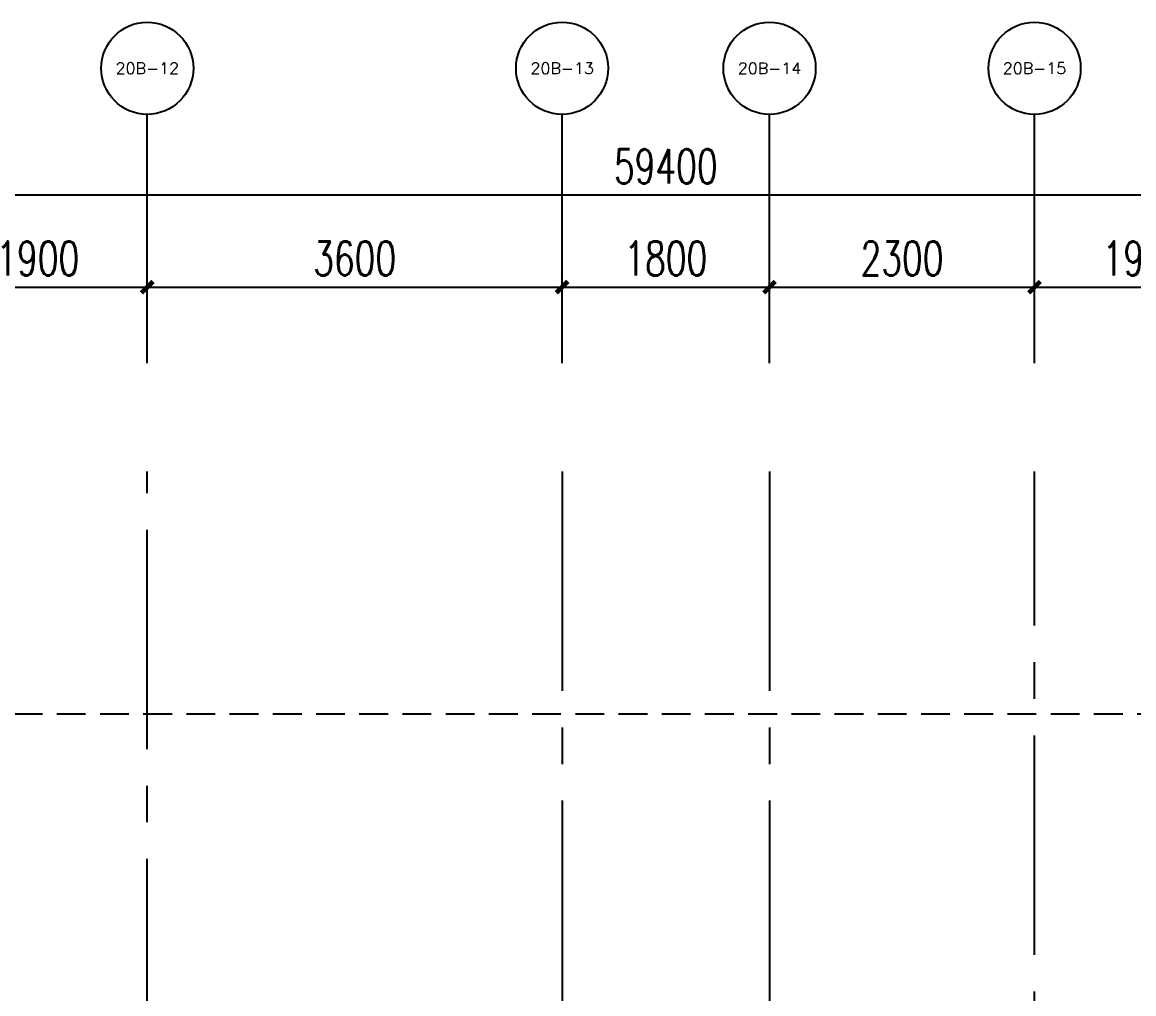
# Model space of a CAD drawing. Extents: x 296441 to 853063, y 459050 to 1117990.
# Drawn here: x 632813 to 642460, y 896068 to 904503 of the extents above; entities that cross this region are included whole.
import ezdxf
from ezdxf.enums import TextEntityAlignment as Align

# ---------------------------------------------------------------- set-up
doc = ezdxf.new("R2010")
doc.units = 0
doc.header["$LTSCALE"] = 1000
doc.linetypes.add('14-GRID$0$CENTER2', pattern=[28.575, 19.05, -3.175, 3.175, -3.175])
doc.linetypes.add('BSMT-PLAN-BS01$0$$0$HIDDEN', pattern=[0.375, 0.25, -0.125])
for name, color, linetype in [('14-GRID$0$G-GRID', 9, '14-GRID$0$CENTER2'), ('AXIS', 3, 'Continuous'), ('AXIS_TEXT', 7, 'Continuous'), ('BSMT-PLAN-BS01$0$A-PKNG-DRIV', 33, 'Continuous'), ('G-GRID-IDEN', 4, 'Continuous'), ('G-GRID-TEXT', 33, 'Continuous'), ('PUB_DIM', 3, 'Continuous')]:
    doc.layers.add(name, color=color, linetype=linetype)
doc.styles.add('_TCH_AXIS', font='COMPLEX', dxfattribs={"bigfont": 'GBCBIG'})
doc.styles.add('_TCH_DIM_T3', font='SIMPLEX', dxfattribs={"width": 0.705882, "bigfont": 'GBCBIG'})
doc.styles.add('GOA_04_COMPLEX_1.00', font='complex.shx')
doc.dimstyles.new('_TCH_ARCH&&100', dxfattribs={"dimtxt": 297.5, "dimasz": 100, "dimexe": 250, "dimexo": 300, "dimgap": 100, "dimtad": 1, "dimdec": 0, "dimzin": 0, "dimdsep": 46, "dimtxsty": '_TCH_DIM_T3', "dimblk": 'ARCHTICK', "dimcen": 0.09, "dimclrt": 7, "dimazin": 2, "dimtfac": 1, "dimtdec": 0, "dimtix": 1, "dimtmove": 2, "dimatfit": 3, "dimfxl": 0, "dimtolj": 1, "dimtzin": 0, "dimarcsym": 0})

# ---------------------------------------------------------------- blocks, each defined once
blk = doc.blocks.new('_ArchTick')
at = {"color": 0, "linetype": 'ByBlock', "const_width": 0.4}
blk.add_lwpolyline([(-0.5, -0.5), (0.5, 0.5)], dxfattribs=at)
blk = doc.blocks.new('*D2131')
at = {"layer": 'Defpoints', "color": 0, "transparency": 16777216}
for p in [(668098.5, 903003), (608698.5, 901542.1), (668098.5, 901542.1)]:
    blk.add_point(p, dxfattribs=at)
at = {"layer": 'PUB_DIM', "color": 0, "lineweight": -2, "transparency": 16777216}
for p, q in [((608698.5, 901842.1), (608698.5, 903253)), ((668098.5, 901842.1), (668098.5, 903253)), ((608698.5, 903003), (668098.5, 903003))]:
    blk.add_line(p, q, dxfattribs=at)
at = {"layer": 'PUB_DIM', "color": 0, "lineweight": -2, "transparency": 16777216, "xscale": 100, "yscale": 100, "zscale": 100, "rotation": 180}
blk.add_blockref('_ArchTick', (608698.5, 903003), dxfattribs=at)
at = {"layer": 'PUB_DIM', "color": 0, "lineweight": -2, "transparency": 16777216, "xscale": 100, "yscale": 100, "zscale": 100}
blk.add_blockref('_ArchTick', (668098.5, 903003), dxfattribs=at)
at = {"layer": 'PUB_DIM', "color": 7, "transparency": 16777216, "insert": (638398.5, 903251.8), "char_height": 297.5, "attachment_point": 5, "style": '_TCH_DIM_T3'}
blk.add_mtext('\\A1;59400', dxfattribs=at)
blk = doc.blocks.new('*D2140')
at = {"layer": 'Defpoints', "color": 0, "transparency": 16777216}
for p in [(633898.5, 902203), (631998.5, 901403), (633898.5, 901403)]:
    blk.add_point(p, dxfattribs=at)
at = {"layer": 'PUB_DIM', "color": 0, "lineweight": -2, "transparency": 16777216}
for p, q in [((631998.5, 901703), (631998.5, 902453)), ((633898.5, 901703), (633898.5, 902453)), ((631998.5, 902203), (633898.5, 902203))]:
    blk.add_line(p, q, dxfattribs=at)
at = {"layer": 'PUB_DIM', "color": 0, "lineweight": -2, "transparency": 16777216, "xscale": 100, "yscale": 100, "zscale": 100, "rotation": 180}
blk.add_blockref('_ArchTick', (631998.5, 902203), dxfattribs=at)
at = {"layer": 'PUB_DIM', "color": 0, "lineweight": -2, "transparency": 16777216, "xscale": 100, "yscale": 100, "zscale": 100}
blk.add_blockref('_ArchTick', (633898.5, 902203), dxfattribs=at)
at = {"layer": 'PUB_DIM', "color": 7, "transparency": 16777216, "insert": (632948.5, 902451.8), "char_height": 297.5, "attachment_point": 5, "style": '_TCH_DIM_T3'}
blk.add_mtext('\\A1;1900', dxfattribs=at)
blk = doc.blocks.new('*D2141')
at = {"layer": 'Defpoints', "color": 0, "transparency": 16777216}
for p in [(637498.5, 902203), (633898.5, 901403), (637498.5, 901403)]:
    blk.add_point(p, dxfattribs=at)
at = {"layer": 'PUB_DIM', "color": 0, "lineweight": -2, "transparency": 16777216}
for p, q in [((633898.5, 901703), (633898.5, 902453)), ((637498.5, 901703), (637498.5, 902453)), ((633898.5, 902203), (637498.5, 902203))]:
    blk.add_line(p, q, dxfattribs=at)
at = {"layer": 'PUB_DIM', "color": 0, "lineweight": -2, "transparency": 16777216, "xscale": 100, "yscale": 100, "zscale": 100, "rotation": 180}
blk.add_blockref('_ArchTick', (633898.5, 902203), dxfattribs=at)
at = {"layer": 'PUB_DIM', "color": 0, "lineweight": -2, "transparency": 16777216, "xscale": 100, "yscale": 100, "zscale": 100}
blk.add_blockref('_ArchTick', (637498.5, 902203), dxfattribs=at)
at = {"layer": 'PUB_DIM', "color": 7, "transparency": 16777216, "insert": (635698.5, 902451.8), "char_height": 297.5, "attachment_point": 5, "style": '_TCH_DIM_T3'}
blk.add_mtext('\\A1;3600', dxfattribs=at)
blk = doc.blocks.new('*D2142')
at = {"layer": 'Defpoints', "color": 0, "transparency": 16777216}
for p in [(639298.5, 902203), (637498.5, 901403), (639298.5, 901403)]:
    blk.add_point(p, dxfattribs=at)
at = {"layer": 'PUB_DIM', "color": 0, "lineweight": -2, "transparency": 16777216}
for p, q in [((637498.5, 901703), (637498.5, 902453)), ((639298.5, 901703), (639298.5, 902453)), ((637498.5, 902203), (639298.5, 902203))]:
    blk.add_line(p, q, dxfattribs=at)
at = {"layer": 'PUB_DIM', "color": 0, "lineweight": -2, "transparency": 16777216, "xscale": 100, "yscale": 100, "zscale": 100, "rotation": 180}
blk.add_blockref('_ArchTick', (637498.5, 902203), dxfattribs=at)
at = {"layer": 'PUB_DIM', "color": 0, "lineweight": -2, "transparency": 16777216, "xscale": 100, "yscale": 100, "zscale": 100}
blk.add_blockref('_ArchTick', (639298.5, 902203), dxfattribs=at)
at = {"layer": 'PUB_DIM', "color": 7, "transparency": 16777216, "insert": (638398.5, 902451.8), "char_height": 297.5, "attachment_point": 5, "style": '_TCH_DIM_T3'}
blk.add_mtext('\\A1;1800', dxfattribs=at)
blk = doc.blocks.new('*D2143')
at = {"layer": 'Defpoints', "color": 0, "transparency": 16777216}
for p in [(641598.5, 902203), (639298.5, 901403), (641598.5, 901403)]:
    blk.add_point(p, dxfattribs=at)
at = {"layer": 'PUB_DIM', "color": 0, "lineweight": -2, "transparency": 16777216}
for p, q in [((639298.5, 901703), (639298.5, 902453)), ((641598.5, 901703), (641598.5, 902453)), ((639298.5, 902203), (641598.5, 902203))]:
    blk.add_line(p, q, dxfattribs=at)
at = {"layer": 'PUB_DIM', "color": 0, "lineweight": -2, "transparency": 16777216, "xscale": 100, "yscale": 100, "zscale": 100, "rotation": 180}
blk.add_blockref('_ArchTick', (639298.5, 902203), dxfattribs=at)
at = {"layer": 'PUB_DIM', "color": 0, "lineweight": -2, "transparency": 16777216, "xscale": 100, "yscale": 100, "zscale": 100}
blk.add_blockref('_ArchTick', (641598.5, 902203), dxfattribs=at)
at = {"layer": 'PUB_DIM', "color": 7, "transparency": 16777216, "insert": (640448.5, 902451.8), "char_height": 297.5, "attachment_point": 5, "style": '_TCH_DIM_T3'}
blk.add_mtext('\\A1;2300', dxfattribs=at)
blk = doc.blocks.new('*D2144')
at = {"layer": 'Defpoints', "color": 0, "transparency": 16777216}
for p in [(643498.5, 902203), (641598.5, 901403), (643498.5, 901403)]:
    blk.add_point(p, dxfattribs=at)
at = {"layer": 'PUB_DIM', "color": 0, "lineweight": -2, "transparency": 16777216}
for p, q in [((641598.5, 901703), (641598.5, 902453)), ((643498.5, 901703), (643498.5, 902453)), ((641598.5, 902203), (643498.5, 902203))]:
    blk.add_line(p, q, dxfattribs=at)
at = {"layer": 'PUB_DIM', "color": 0, "lineweight": -2, "transparency": 16777216, "xscale": 100, "yscale": 100, "zscale": 100, "rotation": 180}
blk.add_blockref('_ArchTick', (641598.5, 902203), dxfattribs=at)
at = {"layer": 'PUB_DIM', "color": 0, "lineweight": -2, "transparency": 16777216, "xscale": 100, "yscale": 100, "zscale": 100}
blk.add_blockref('_ArchTick', (643498.5, 902203), dxfattribs=at)
at = {"layer": 'PUB_DIM', "color": 7, "transparency": 16777216, "insert": (642548.5, 902451.8), "char_height": 297.5, "attachment_point": 5, "style": '_TCH_DIM_T3'}
blk.add_mtext('\\A1;1900', dxfattribs=at)
blk = doc.blocks.new('_AXISO')
at = {"layer": 'G-GRID-IDEN'}
blk.add_circle((0, 0), 0.5, dxfattribs=at)
at = {"layer": 'G-GRID-TEXT', "style": 'GOA_04_COMPLEX_1.00', "width": 1.041667}
blk.add_attdef('A', text='', height=0.56, dxfattribs=at).set_placement((-0.25, -0.28), (0.25, -0.28), align=Align.FIT)

msp = doc.modelspace()

# ---------------------------------------------------------------- linework, layer by layer
at = {"layer": '14-GRID$0$G-GRID', "color": 8, "ltscale": 0.1}
for p, q in [((633898.5, 889619.3), (633898.5, 900603)), ((637498.5, 900603), (637498.5, 885419.3)), ((639298.5, 900603), (639298.5, 867844.6)), ((641598.5, 882119.3), (641598.5, 900603))]:
    msp.add_line(p, q, dxfattribs=at)
at = {"layer": 'AXIS'}
for p, q in [((633898.5, 901542.1), (633898.5, 903703)), ((637498.5, 901542.1), (637498.5, 903703)), ((639298.5, 901542.1), (639298.5, 903703)), ((641598.5, 901542.1), (641598.5, 903703))]:
    msp.add_line(p, q, dxfattribs=at)
at = {"layer": 'BSMT-PLAN-BS01$0$A-PKNG-DRIV', "linetype": 'BSMT-PLAN-BS01$0$$0$HIDDEN'}
msp.add_line((629738.5, 898499.3), (681538.5, 898499.3), dxfattribs=at)

# ---------------------------------------------------------------- block references
at = {"layer": 'AXIS'}
ref = msp.add_blockref('_AXISO', (633898.5, 904103), dxfattribs=dict(at, xscale=800, yscale=800, zscale=800))
ref.add_attrib('A', '20B-12', dxfattribs={"layer": 'AXIS_TEXT', "height": 98.93, "style": '_TCH_AXIS'}).set_placement((633622.9, 904053.6), (634174.1, 904053.6), align=Align.FIT)
ref = msp.add_blockref('_AXISO', (637498.5, 904103), dxfattribs=dict(at, xscale=800, yscale=800, zscale=800))
ref.add_attrib('A', '20B-13', dxfattribs={"layer": 'AXIS_TEXT', "height": 98.93, "style": '_TCH_AXIS'}).set_placement((637222.9, 904053.6), (637774.1, 904053.6), align=Align.FIT)
ref = msp.add_blockref('_AXISO', (639298.5, 904103), dxfattribs=dict(at, xscale=800, yscale=800, zscale=800))
ref.add_attrib('A', '20B-14', dxfattribs={"layer": 'AXIS_TEXT', "height": 97.32, "style": '_TCH_AXIS'}).set_placement((639022.7, 904054.4), (639574.2, 904054.4), align=Align.FIT)
ref = msp.add_blockref('_AXISO', (641598.5, 904103), dxfattribs=dict(at, xscale=800, yscale=800, zscale=800))
ref.add_attrib('A', '20B-15', dxfattribs={"layer": 'AXIS_TEXT', "height": 98.93, "style": '_TCH_AXIS'}).set_placement((641322.9, 904053.6), (641874.1, 904053.6), align=Align.FIT)

# ---------------------------------------------------------------- dimensions: what is measured, and where the dimension line sits
at = {"layer": 'PUB_DIM'}
for p1, p2, distance, picture, middle in [((608698.5, 901542.1), (668098.5, 901542.1), 1461, '*D2131', (638398.5, 903251.8)), ((631998.5, 901403), (633898.5, 901403), 800, '*D2140', (632948.5, 902451.8)), ((633898.5, 901403), (637498.5, 901403), 800, '*D2141', (635698.5, 902451.8)), ((637498.5, 901403), (639298.5, 901403), 800, '*D2142', (638398.5, 902451.8)), ((639298.5, 901403), (641598.5, 901403), 800, '*D2143', (640448.5, 902451.8)), ((641598.5, 901403), (643498.5, 901403), 800, '*D2144', (642548.5, 902451.8))]:
    dim = msp.add_aligned_dim(p1=p1, p2=p2, distance=distance, dimstyle='_TCH_ARCH&&100', dxfattribs=at)
    dim.commit()
    dim.dimension.update_dxf_attribs({"geometry": picture, "text_midpoint": middle})

doc.saveas('drawing.dxf')
